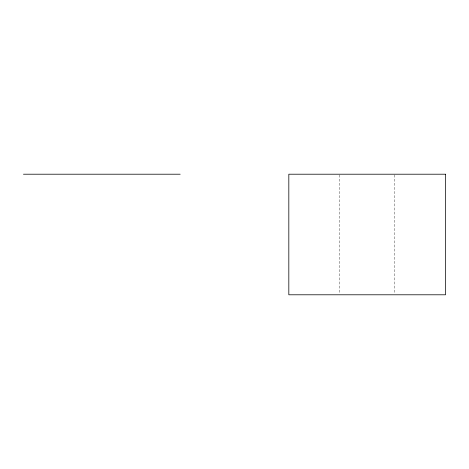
<?xml version="1.0" encoding="UTF-8"?>
<svg xmlns="http://www.w3.org/2000/svg" width="469" height="469" viewBox="0 0 469 469"><rect width="100%" height="100%" fill="white"/><g stroke="black" fill="none" stroke-linecap="round" stroke-linejoin="round"><path stroke-width="0.35" stroke-dasharray="2.35 1.76" d="M394.617 174.943L394.617 294.057M339.761 174.943L339.761 294.057"/><path stroke-width="0.7" d="M23.45 174.21L180.178 174.21M445.55 174.21L288.822 174.21L288.822 294.79L445.55 294.79L445.55 174.21"/></g></svg>
